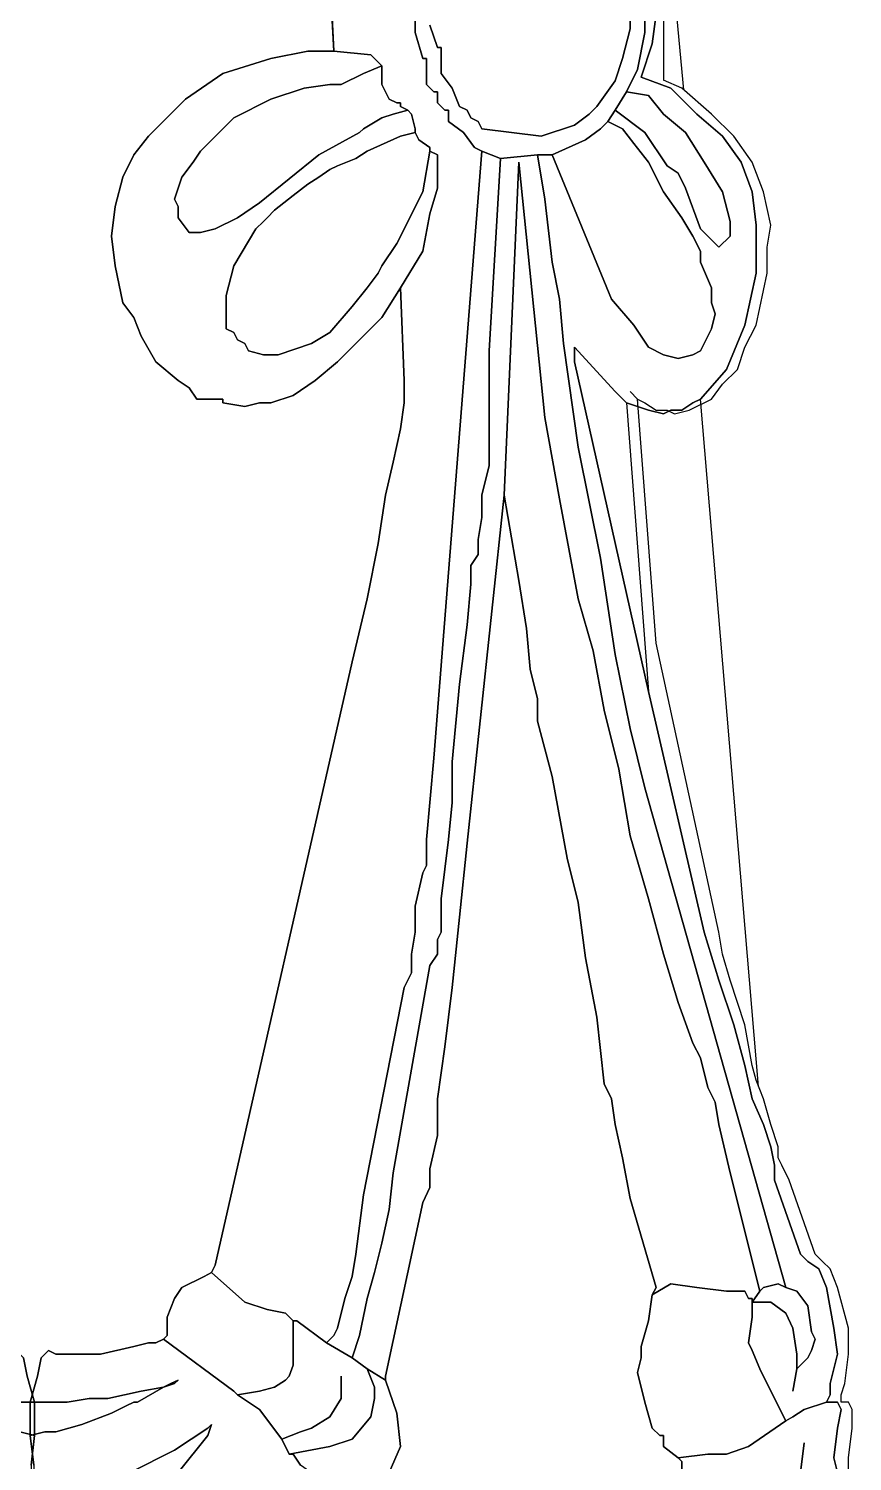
# Model space of a CAD drawing. Header units: millimetres. Extents: x 4238 to 14021, y -44 to 5418.
# Drawn here: x 12964 to 13030.4, y 1468.8 to 1584.3 of the extents above; entities that cross this region are included whole.
import ezdxf

# ---------------------------------------------------------------- set-up
doc = ezdxf.new("R2010")
doc.units = ezdxf.units.MM
doc.layers.add('cad-block.com', color=250, linetype='Continuous')

# ---------------------------------------------------------------- blocks, each defined once
blk = doc.blocks.new('Street light 3_side_cad-block.com')
at = {"color": 0}
for p, q in [((52.4, 459.63), (49.06, 495.31)), ((50.75, 470.81), (50.75, 460.41)), ((23.88, 468.72), (24.18, 462.75)), ((22.09, 462.75), (19.11, 462.16)), ((24.18, 462.75), (22.09, 462.75)), ((19.11, 462.16), (15.23, 460.96)), ((15.23, 460.96), (12.24, 458.87)), ((12.24, 458.87), (9.26, 455.89)), ((54.63, 457.68), (52.25, 459.77)), ((56.43, 455.89), (54.63, 457.68)), ((9.26, 455.89), (8.06, 454.39)), ((57.92, 453.8), (56.43, 455.89)), ((8.06, 454.39), (7.17, 452.6)), ((58.81, 451.41), (57.92, 453.8)), ((7.17, 452.6), (6.57, 450.21)), ((59.41, 448.72), (58.81, 451.41)), ((6.57, 450.21), (6.27, 447.83)), ((59.11, 446.93), (59.41, 448.72)), ((6.27, 447.83), (6.57, 445.44)), ((59.11, 444.84), (59.11, 446.93)), ((6.57, 445.44), (7.17, 442.45)), ((58.22, 440.66), (59.11, 444.84)), ((28.06, 441.26), (29.56, 443.65)), ((29.56, 443.65), (29.86, 436.18)), ((7.17, 442.45), (8.06, 441.26)), ((8.06, 441.26), (8.66, 439.77)), ((24.48, 437.68), (28.06, 441.26)), ((57.32, 438.87), (58.22, 440.66)), ((8.66, 439.77), (9.85, 437.68)), ((56.72, 437.08), (57.32, 438.87)), ((9.85, 437.68), (11.64, 436.18)), ((22.69, 436.18), (24.48, 437.68)), ((55.53, 435.88), (56.72, 437.08)), ((11.64, 436.18), (12.54, 435.59)), ((20.9, 434.99), (22.69, 436.18)), ((29.86, 436.18), (29.86, 435.88)), ((29.86, 435.88), (29.86, 434.39)), ((54.63, 434.69), (55.53, 435.88)), ((12.54, 435.59), (13.14, 434.69)), ((13.14, 434.69), (14.33, 434.69)), ((14.33, 434.69), (14.93, 434.69)), ((14.93, 434.69), (15.23, 434.69)), ((15.23, 434.69), (15.23, 434.39)), ((19.11, 434.39), (20.9, 434.99)), ((48.07, 435.29), (48.66, 434.69)), ((48.66, 434.69), (49.26, 434.39)), ((52.84, 433.79), (54.63, 434.69)), ((58.42, 379.25), (53.74, 434.69)), ((15.23, 434.39), (17.02, 434.09)), ((17.02, 434.09), (18.21, 434.39)), ((18.21, 434.39), (19.11, 434.39)), ((29.86, 434.39), (29.56, 432.3)), ((49.26, 434.39), (50.16, 433.79)), ((50.16, 433.79), (50.75, 433.79)), ((50.75, 433.79), (51.05, 433.79)), ((51.05, 433.79), (51.65, 433.5)), ((51.65, 433.5), (52.84, 433.79)), ((29.56, 432.3), (28.96, 429.61)), ((28.96, 429.61), (28.36, 426.93)), ((28.36, 426.93), (27.77, 423.05)), ((27.77, 423.05), (26.87, 418.57)), ((26.87, 418.57), (25.68, 413.49)), ((55.23, 391.7), (50.16, 414.99)), ((25.68, 413.49), (14.63, 364.83)), ((55.53, 389.91), (55.23, 391.7)), ((56.13, 387.82), (55.53, 389.91)), ((57.32, 384.23), (56.13, 387.82)), ((57.92, 380.95), (57.32, 384.23)), ((58.22, 379.76), (57.92, 380.95)), ((58.81, 378.26), (58.22, 379.76)), ((59.41, 376.17), (58.81, 378.26)), ((60.01, 374.38), (59.41, 376.17)), ((60.01, 373.79), (60.01, 374.38)), ((60.01, 373.49), (60.01, 373.79)), ((60.31, 372.89), (60.01, 373.49)), ((60.9, 371.7), (60.31, 372.89)), ((62.99, 365.72), (60.9, 371.7)), ((63.59, 365.13), (62.99, 365.72)), ((14.33, 364.23), (13.73, 363.93)), ((14.63, 364.83), (14.33, 364.23)), ((64.19, 364.53), (63.59, 365.13)), ((64.79, 363.04), (64.19, 364.53)), ((11.94, 363.04), (11.34, 362.14)), ((13.73, 363.93), (11.94, 363.04)), ((65.68, 359.75), (64.79, 363.04)), ((11.34, 362.14), (10.75, 360.65)), ((10.75, 360.65), (10.75, 359.16)), ((65.68, 357.66), (65.68, 359.75)), ((8.06, 358.26), (5.37, 357.66)), ((9.26, 358.56), (8.06, 358.26)), ((9.85, 358.56), (9.26, 358.56)), ((10.45, 358.86), (9.85, 358.56)), ((10.75, 359.16), (10.45, 358.86)), ((0.6, 357.37), (0.3, 355.87)), ((1.19, 357.96), (0.6, 357.37)), ((1.79, 357.66), (1.19, 357.96)), ((3.28, 357.66), (1.79, 357.66)), ((5.37, 357.66), (3.28, 357.66)), ((65.38, 355.28), (65.68, 357.66)), ((-0.52, 355.87), (0.07, 353.78)), ((0.3, 355.87), (-0.3, 353.78)), ((65.08, 354.38), (65.38, 355.28)), ((-0.3, 353.78), (-0.3, 351.1)), ((0.07, 353.78), (0.07, 351.1)), ((65.08, 353.78), (65.08, 354.38)), ((-0.3, 351.1), (0, 348.71)), ((0.07, 351.1), (-0.22, 348.71))]:
    blk.add_line(p, q, dxfattribs=at)
for points in [[(14.33, 364.23), (14.63, 364.83), (25.68, 413.49), (26.87, 418.57), (27.77, 423.05), (28.36, 426.93), (28.96, 429.61), (29.56, 432.3), (29.86, 434.39), (29.86, 435.88), (29.86, 436.18), (29.56, 443.65), (31.35, 446.63), (31.94, 449.62), (32.54, 451.71), (32.54, 453.2), (32.54, 454.39), (31.94, 454.69), (31.94, 454.99), (31.05, 455.59), (30.75, 456.19), (30.75, 456.48), (30.45, 457.68), (30.15, 457.98), (29.56, 458.28), (29.56, 458.57), (29.26, 458.57), (28.66, 458.87), (28.06, 460.07), (28.06, 461.56), (27.17, 462.46), (24.18, 462.75), (23.88, 468.72)], [(50.16, 465.74), (49.86, 463.35), (48.96, 460.66), (51.35, 459.77), (53.44, 457.68), (55.53, 455.89), (57.02, 453.8), (57.92, 451.41), (58.22, 448.72), (58.22, 444.84), (57.32, 440.66), (55.83, 437.08), (53.74, 434.69), (53.14, 434.39), (52.25, 433.79), (51.65, 433.79), (51.35, 433.79), (50.75, 433.5), (49.56, 433.79), (47.77, 434.39), (46.87, 435.29), (43.59, 438.87), (43.59, 437.68), (49.56, 411.1), (54.04, 391.7), (55.23, 387.82), (56.43, 384.23), (57.32, 380.95), (57.92, 378.26), (58.81, 376.17), (59.41, 374.38), (59.71, 372.89), (59.71, 371.7), (61.8, 365.72), (62.4, 365.13), (63.29, 364.53), (63.89, 363.04), (64.49, 359.75), (64.79, 357.66), (64.19, 355.28), (64.19, 354.38), (63.89, 353.78), (62.1, 353.19), (61.2, 352.59), (60.61, 352.29), (59.41, 354.68), (58.52, 356.47), (57.92, 357.96), (57.62, 358.56), (57.92, 360.65), (57.92, 361.84), (58.52, 361.84), (59.41, 361.84), (60.61, 360.95), (61.2, 359.75), (61.5, 357.66), (61.5, 356.47), (61.2, 354.68), (61.5, 356.47), (62.4, 357.37), (62.7, 357.96), (62.99, 358.86), (62.7, 359.46), (62.4, 361.55), (61.5, 362.74), (60.61, 363.04), (49.26, 403.34), (48.07, 408.12), (46.87, 414.09), (45.68, 421.85), (43.89, 430.81), (42.69, 439.17), (42.39, 442.75), (41.8, 445.74), (41.2, 450.81), (40.6, 454.39), (40.9, 454.39), (41.8, 454.39), (46.57, 442.75), (48.37, 440.66), (49.56, 438.87), (50.75, 438.27), (51.95, 437.97), (53.14, 438.27), (53.74, 438.57), (54.63, 440.36), (54.93, 441.56), (54.63, 442.45), (54.63, 443.65), (53.74, 445.74), (53.74, 446.63), (53.14, 447.83), (52.25, 449.32), (50.75, 451.41), (49.56, 453.8), (48.37, 455.29), (47.47, 456.48), (46.28, 457.08), (46.87, 457.98), (49.26, 456.19), (51.05, 453.5), (51.95, 452.9), (52.54, 451.71), (53.74, 448.42), (54.63, 447.53), (55.23, 446.93), (56.13, 447.83), (56.13, 449.02), (55.53, 451.41), (54.04, 453.8), (52.54, 456.19), (50.75, 457.68), (49.56, 459.17), (47.77, 459.47), (48.66, 461.26), (49.26, 464.25), (49.26, 468.13)], [(30.75, 466.93), (30.75, 464.25), (31.35, 462.16), (31.65, 462.16), (31.65, 461.86), (31.65, 461.26), (31.65, 460.07), (32.24, 459.47), (32.54, 459.47), (32.54, 459.17), (32.54, 458.57), (33.14, 457.98), (33.44, 457.98), (33.44, 457.68), (33.44, 457.08), (34.63, 456.19), (35.53, 454.99), (36.12, 454.69), (32.24, 405.73), (31.65, 399.16), (31.65, 397.97), (31.65, 397.37), (31.65, 397.07), (31.35, 396.48), (30.75, 393.79), (30.75, 391.7), (30.45, 389.91), (30.45, 388.41), (29.86, 387.22), (26.57, 370.5), (25.97, 365.72), (25.68, 363.93), (25.08, 362.14), (24.48, 359.75), (24.18, 359.16), (23.59, 358.56), (21.2, 360.35), (20.9, 360.35), (20.3, 360.95), (18.81, 361.25), (17.02, 361.84), (14.33, 364.23), (14.33, 364.23)], [(44.48, 481.26), (42.69, 483.06), (40.3, 483.95), (37.92, 484.25), (34.63, 483.65), (31.65, 482.76), (28.66, 480.97), (27.17, 479.77), (25.97, 477.98), (25.08, 476.19), (24.48, 474.1), (23.88, 468.72), (24.18, 462.75)], [(47.77, 434.39), (49.56, 433.79), (50.75, 433.5), (51.35, 433.79), (51.65, 433.79), (52.25, 433.79), (53.14, 434.39), (53.74, 434.69), (55.83, 437.08), (57.32, 440.66), (58.22, 444.84), (58.22, 448.72), (57.92, 451.41), (57.02, 453.8), (55.53, 455.89), (53.44, 457.68), (51.35, 459.77), (48.96, 460.66), (49.86, 463.35), (50.16, 465.74)], [(36.12, 454.69), (35.53, 454.99), (34.63, 456.19), (33.44, 457.08), (33.44, 457.68), (33.44, 457.98), (33.14, 457.98), (32.54, 458.57), (32.54, 459.17), (32.54, 459.47), (32.24, 459.47), (31.65, 460.07), (31.65, 461.26), (31.65, 461.86), (31.65, 462.16), (31.35, 462.16), (30.75, 464.25), (30.75, 466.93)], [(49.26, 468.13), (49.26, 464.25), (48.66, 461.26), (47.77, 459.47)], [(48.66, 461.26), (47.77, 459.47), (46.87, 457.98), (46.28, 457.08), (45.68, 456.48), (44.48, 455.59), (41.8, 454.39), (40.9, 454.39), (40.6, 454.39), (37.62, 454.1), (36.12, 454.69), (35.53, 454.99), (34.63, 456.19), (33.44, 457.08), (33.44, 457.68), (33.44, 457.98), (33.14, 457.98), (32.54, 458.57), (32.54, 459.17), (32.54, 459.47), (32.24, 459.47), (31.65, 460.07), (31.65, 461.26), (31.65, 461.86), (31.65, 462.16), (31.35, 462.16), (30.75, 464.25), (30.75, 466.93)], [(49.26, 468.13), (49.26, 464.25), (48.66, 461.26), (48.66, 461.26)], [(47.47, 462.16), (46.87, 460.37), (45.38, 458.28), (44.78, 457.68), (43.59, 456.78), (40.9, 455.89), (38.51, 456.19), (36.12, 456.48), (35.83, 457.08), (35.23, 457.38), (34.93, 457.98), (34.33, 458.28), (33.74, 459.77), (32.84, 460.96), (32.84, 462.16), (32.84, 462.75), (32.84, 463.05), (32.54, 463.05), (31.94, 464.84)], [(48.07, 467.83), (48.07, 464.55), (47.47, 462.16)], [(48.07, 467.83), (48.07, 464.55), (47.47, 462.16), (46.87, 460.37), (45.38, 458.28), (44.78, 457.68), (43.59, 456.78), (40.9, 455.89), (38.51, 456.19), (36.12, 456.48), (35.83, 457.08), (35.23, 457.38), (34.93, 457.98), (34.33, 458.28), (33.74, 459.77), (32.84, 460.96), (32.84, 462.16), (32.84, 462.75), (32.84, 463.05), (32.54, 463.05), (31.94, 464.84)], [(47.47, 462.16), (48.07, 464.55), (48.07, 467.83)], [(31.94, 464.84), (32.54, 463.05), (32.84, 463.05), (32.84, 462.75), (32.84, 462.16), (32.84, 460.96), (33.74, 459.77), (34.33, 458.28), (34.93, 457.98), (35.23, 457.38), (35.83, 457.08), (36.12, 456.48), (38.51, 456.19), (40.9, 455.89), (43.59, 456.78), (44.78, 457.68), (45.38, 458.28), (46.87, 460.37), (47.47, 462.16), (47.47, 462.16)], [(7.17, 452.6), (8.06, 454.39), (9.26, 455.89), (12.24, 458.87), (15.23, 460.96), (19.11, 462.16), (22.09, 462.75), (24.18, 462.75), (27.17, 462.46), (28.06, 461.56), (26.57, 460.96), (24.78, 460.07), (23.88, 460.07), (21.79, 459.77), (19.11, 458.87), (16.12, 457.38), (13.43, 454.69), (12.84, 453.8), (11.94, 452.6), (11.34, 450.81), (11.64, 450.21), (11.64, 449.32), (12.54, 448.12), (13.43, 448.12), (14.63, 448.42), (16.42, 449.32), (18.21, 450.51), (22.99, 454.39), (26.27, 456.19), (26.57, 456.48), (28.06, 457.38), (28.96, 457.68), (30.15, 457.98), (30.45, 457.68), (30.75, 456.48), (30.75, 456.19), (29.56, 455.89), (26.87, 454.69), (25.97, 454.1), (24.48, 453.5), (23.88, 453.2), (22.99, 452.6), (22.09, 452.01), (20.9, 451.11), (19.41, 449.92), (18.81, 449.32), (18.51, 449.02), (17.91, 448.42), (16.12, 445.44), (15.52, 443.05), (15.52, 441.86), (15.52, 440.36), (16.12, 440.06), (16.42, 439.47), (17.02, 439.17), (17.32, 438.57), (18.51, 438.27), (19.7, 438.27), (22.39, 439.17), (23.88, 440.06), (25.68, 442.15), (26.87, 443.65), (27.77, 444.84), (28.06, 445.44), (29.26, 447.23), (31.35, 451.41), (31.94, 454.69), (32.54, 454.39), (32.54, 453.2), (32.54, 451.71), (31.94, 449.62), (31.35, 446.63), (29.56, 443.65), (28.06, 441.26), (24.48, 437.68), (22.69, 436.18), (20.9, 434.99), (19.11, 434.39), (18.21, 434.39), (17.02, 434.09), (15.23, 434.39), (15.23, 434.69), (14.93, 434.69), (14.33, 434.69), (13.14, 434.69), (12.54, 435.59), (11.64, 436.18), (9.85, 437.68), (8.66, 439.77), (8.06, 441.26), (7.17, 442.45), (6.57, 445.44), (6.27, 447.83), (6.57, 450.21), (7.17, 452.6), (7.17, 452.6)], [(29.56, 443.65), (28.06, 441.26), (24.48, 437.68), (22.69, 436.18), (20.9, 434.99), (19.11, 434.39), (18.21, 434.39), (17.02, 434.09), (15.23, 434.39), (15.23, 434.69), (14.93, 434.69), (14.33, 434.69), (13.14, 434.69), (12.54, 435.59), (11.64, 436.18), (9.85, 437.68), (8.66, 439.77), (8.06, 441.26), (7.17, 442.45), (6.57, 445.44), (6.27, 447.83), (6.57, 450.21), (7.17, 452.6), (8.06, 454.39), (9.26, 455.89), (12.24, 458.87), (15.23, 460.96), (19.11, 462.16), (22.09, 462.75), (24.18, 462.75)], [(24.18, 462.75), (27.17, 462.46), (28.06, 461.56)], [(30.15, 457.98), (28.96, 457.68), (28.06, 457.38), (26.57, 456.48), (26.27, 456.19), (22.99, 454.39), (18.21, 450.51), (16.42, 449.32), (14.63, 448.42), (13.43, 448.12), (12.54, 448.12), (11.64, 449.32), (11.64, 450.21), (11.34, 450.81), (11.94, 452.6), (12.84, 453.8), (13.43, 454.69), (16.12, 457.38), (19.11, 458.87), (21.79, 459.77), (23.88, 460.07), (24.78, 460.07), (26.57, 460.96), (28.06, 461.56)], [(12.54, 448.12), (11.64, 449.32), (11.64, 450.21), (11.34, 450.81), (11.94, 452.6), (12.84, 453.8), (13.43, 454.69), (16.12, 457.38), (19.11, 458.87), (21.79, 459.77), (23.88, 460.07), (24.78, 460.07), (26.57, 460.96), (28.06, 461.56), (28.06, 460.07), (28.66, 458.87), (29.26, 458.57), (29.56, 458.57), (29.56, 458.28), (30.15, 457.98), (28.96, 457.68), (28.06, 457.38), (26.57, 456.48), (26.27, 456.19), (22.99, 454.39), (18.21, 450.51), (16.42, 449.32), (14.63, 448.42), (13.43, 448.12), (12.54, 448.12), (12.54, 448.12)], [(28.06, 461.56), (28.06, 460.07), (28.66, 458.87), (29.26, 458.57), (29.56, 458.57), (29.56, 458.28), (30.15, 457.98)], [(48.66, 434.69), (49.26, 434.39), (50.16, 433.79), (50.75, 433.79), (51.05, 433.79), (51.65, 433.5), (52.84, 433.79), (54.63, 434.69), (55.53, 435.88), (56.72, 437.08), (57.32, 438.87), (58.22, 440.66), (59.11, 444.84), (59.11, 446.93), (59.41, 448.72), (58.81, 451.41), (57.92, 453.8), (56.43, 455.89), (54.63, 457.68), (52.25, 459.77), (50.75, 460.41)], [(47.77, 459.47), (46.87, 457.98)], [(47.77, 459.47), (49.56, 459.17), (50.75, 457.68), (52.54, 456.19), (54.04, 453.8), (55.53, 451.41), (56.13, 449.02), (56.13, 447.83), (55.23, 446.93), (54.63, 447.53), (53.74, 448.42), (52.54, 451.71), (51.95, 452.9), (51.05, 453.5), (49.26, 456.19), (46.87, 457.98)], [(46.87, 457.98), (47.77, 459.47), (49.56, 459.17), (50.75, 457.68), (52.54, 456.19), (54.04, 453.8), (55.53, 451.41), (56.13, 449.02), (56.13, 447.83), (55.23, 446.93), (54.63, 447.53), (53.74, 448.42), (52.54, 451.71), (51.95, 452.9), (51.05, 453.5), (49.26, 456.19), (46.87, 457.98), (46.87, 457.98)], [(30.15, 457.98), (30.45, 457.68), (30.75, 456.48), (30.75, 456.19)], [(46.87, 457.98), (46.28, 457.08)], [(46.28, 457.08), (45.68, 456.48), (44.48, 455.59), (41.8, 454.39)], [(46.28, 457.08), (47.47, 456.48), (48.37, 455.29), (49.56, 453.8), (50.75, 451.41), (52.25, 449.32), (53.14, 447.83), (53.74, 446.63), (53.74, 445.74), (54.63, 443.65), (54.63, 442.45), (54.93, 441.56), (54.63, 440.36), (53.74, 438.57), (53.14, 438.27), (51.95, 437.97), (50.75, 438.27), (49.56, 438.87), (48.37, 440.66), (46.57, 442.75), (41.8, 454.39)], [(41.8, 454.39), (44.48, 455.59), (45.68, 456.48), (46.28, 457.08), (47.47, 456.48), (48.37, 455.29), (49.56, 453.8), (50.75, 451.41), (52.25, 449.32), (53.14, 447.83), (53.74, 446.63), (53.74, 445.74), (54.63, 443.65), (54.63, 442.45), (54.93, 441.56), (54.63, 440.36), (53.74, 438.57), (53.14, 438.27), (51.95, 437.97), (50.75, 438.27), (49.56, 438.87), (48.37, 440.66), (46.57, 442.75), (41.8, 454.39), (41.8, 454.39)], [(31.94, 454.69), (31.35, 451.41), (29.26, 447.23), (28.06, 445.44), (27.77, 444.84), (26.87, 443.65), (25.68, 442.15), (23.88, 440.06), (22.39, 439.17), (19.7, 438.27), (18.51, 438.27), (17.32, 438.57), (17.02, 439.17), (16.42, 439.47), (16.12, 440.06), (15.52, 440.36), (15.52, 441.86), (15.52, 443.05), (16.12, 445.44), (17.91, 448.42), (18.51, 449.02), (18.81, 449.32), (19.41, 449.92), (20.9, 451.11), (22.09, 452.01), (22.99, 452.6), (23.88, 453.2), (24.48, 453.5), (25.97, 454.1), (26.87, 454.69), (29.56, 455.89), (30.75, 456.19)], [(30.75, 456.19), (31.05, 455.59), (31.94, 454.99), (31.94, 454.69), (31.35, 451.41), (29.26, 447.23), (28.06, 445.44), (27.77, 444.84), (26.87, 443.65), (25.68, 442.15), (23.88, 440.06), (22.39, 439.17), (19.7, 438.27), (18.51, 438.27), (17.32, 438.57), (17.02, 439.17), (16.42, 439.47), (16.12, 440.06), (15.52, 440.36), (15.52, 441.86), (15.52, 443.05), (16.12, 445.44), (17.91, 448.42), (18.51, 449.02), (18.81, 449.32), (19.41, 449.92), (20.9, 451.11), (22.09, 452.01), (22.99, 452.6), (23.88, 453.2), (24.48, 453.5), (25.97, 454.1), (26.87, 454.69), (29.56, 455.89), (30.75, 456.19), (30.75, 456.19)], [(30.75, 456.19), (31.05, 455.59), (31.94, 454.99), (31.94, 454.69)], [(23.59, 358.56), (24.18, 359.16), (24.48, 359.75), (25.08, 362.14), (25.68, 363.93), (25.97, 365.72), (26.57, 370.5), (29.86, 387.22), (30.45, 388.41), (30.45, 389.91), (30.75, 391.7), (30.75, 393.79), (31.35, 396.48), (31.65, 397.07), (31.65, 397.37), (31.65, 397.97), (31.65, 399.16), (32.24, 405.73), (36.12, 454.69)], [(36.12, 454.69), (37.62, 454.1), (36.72, 438.57), (36.72, 432), (36.72, 429.32), (36.12, 426.93), (36.12, 425.14), (35.83, 423.35), (35.83, 422.15), (35.23, 421.26), (35.23, 419.76), (34.93, 416.48), (34.33, 411.7), (33.74, 405.43), (33.74, 402.15), (33.44, 399.16), (32.84, 394.39), (32.84, 392.59), (32.84, 392), (32.84, 391.7), (32.54, 391.1), (32.54, 389.91), (31.94, 389.01), (28.96, 372.29), (28.66, 369.31), (28.06, 366.62), (27.47, 364.23), (26.87, 362.14), (26.27, 359.16), (25.68, 357.37), (23.59, 358.56), (24.18, 359.16), (24.48, 359.75), (25.08, 362.14), (25.68, 363.93), (25.97, 365.72), (26.57, 370.5), (29.86, 387.22), (30.45, 388.41), (30.45, 389.91), (30.75, 391.7), (30.75, 393.79), (31.35, 396.48), (31.65, 397.07), (31.65, 397.37), (31.65, 397.97), (31.65, 399.16), (32.24, 405.73), (36.12, 454.69), (36.12, 454.69)], [(37.62, 454.1), (40.6, 454.39), (41.2, 450.81), (41.8, 445.74), (42.39, 442.75), (42.69, 439.17), (43.89, 430.81), (45.68, 421.85), (46.87, 414.09), (48.07, 408.12), (49.26, 403.34), (60.61, 363.04), (60.01, 363.34), (58.81, 363.04), (58.52, 362.74), (56.13, 372.29), (55.23, 376.17), (54.93, 377.97), (54.34, 379.16), (53.74, 381.55), (53.14, 382.74), (51.95, 386.03), (50.75, 389.91), (49.56, 394.39), (48.07, 399.46), (47.17, 404.83), (45.98, 409.61), (45.08, 414.39), (43.89, 418.57), (42.39, 426.63), (41.2, 433.2), (39.11, 453.8), (37.92, 426.93), (34.93, 398.86), (34.33, 392.89), (33.74, 387.22), (33.14, 382.44), (32.54, 378.26), (32.54, 375.28), (31.94, 372.59), (31.94, 371.1), (31.35, 369.9), (28.36, 355.87), (28.36, 355.57), (26.87, 356.47), (25.68, 357.37), (26.27, 359.16), (26.87, 362.14), (27.47, 364.23), (28.06, 366.62), (28.66, 369.31), (28.96, 372.29), (31.94, 389.01), (32.54, 389.91), (32.54, 391.1), (32.84, 391.7), (32.84, 392), (32.84, 392.59), (32.84, 394.39), (33.44, 399.16), (33.74, 402.15), (33.74, 405.43), (34.33, 411.7), (34.93, 416.48), (35.23, 419.76), (35.23, 421.26), (35.83, 422.15), (35.83, 423.35), (36.12, 425.14), (36.12, 426.93), (36.72, 429.32), (36.72, 432), (36.72, 438.57), (37.62, 454.1), (37.62, 454.1)], [(31.94, 454.69), (32.54, 454.39), (32.54, 453.2), (32.54, 451.71), (31.94, 449.62), (31.35, 446.63), (29.56, 443.65)], [(37.62, 454.1), (36.12, 454.69)], [(40.6, 454.39), (37.62, 454.1)], [(40.6, 454.39), (41.2, 450.81), (41.8, 445.74), (42.39, 442.75), (42.69, 439.17), (43.89, 430.81), (45.68, 421.85), (46.87, 414.09), (48.07, 408.12), (49.26, 403.34), (60.61, 363.04)], [(41.8, 454.39), (40.9, 454.39), (40.6, 454.39)], [(37.62, 454.1), (36.72, 438.57), (36.72, 432), (36.72, 429.32), (36.12, 426.93), (36.12, 425.14), (35.83, 423.35), (35.83, 422.15), (35.23, 421.26), (35.23, 419.76), (34.93, 416.48), (34.33, 411.7), (33.74, 405.43), (33.74, 402.15), (33.44, 399.16), (32.84, 394.39), (32.84, 392.59), (32.84, 392), (32.84, 391.7), (32.54, 391.1), (32.54, 389.91), (31.94, 389.01), (28.96, 372.29), (28.66, 369.31), (28.06, 366.62), (27.47, 364.23), (26.87, 362.14), (26.27, 359.16), (25.68, 357.37)], [(58.52, 362.74), (56.13, 372.29), (55.23, 376.17), (54.93, 377.97), (54.34, 379.16), (53.74, 381.55), (53.14, 382.74), (51.95, 386.03), (50.75, 389.91), (49.56, 394.39), (48.07, 399.46), (47.17, 404.83), (45.98, 409.61), (45.08, 414.39), (43.89, 418.57), (42.39, 426.63), (41.2, 433.2), (39.11, 453.8), (37.92, 426.93)], [(39.11, 420.06), (37.92, 426.93), (39.11, 453.8), (41.2, 433.2), (42.39, 426.63), (43.89, 418.57), (45.08, 414.39), (45.98, 409.61), (47.17, 404.83), (48.07, 399.46), (49.56, 394.39), (50.75, 389.91), (51.95, 386.03), (53.14, 382.74), (53.74, 381.55), (54.34, 379.16), (54.93, 377.97), (55.23, 376.17), (56.13, 372.29), (58.52, 362.74), (57.92, 361.84), (57.92, 362.14), (57.62, 362.14), (57.32, 362.74), (55.83, 362.74), (53.44, 363.04), (51.35, 363.34), (49.86, 362.44), (50.16, 363.04), (48.07, 370.2), (47.47, 373.49), (46.87, 376.17), (46.57, 378.26), (45.98, 379.46), (45.38, 384.83), (44.48, 389.61), (43.89, 394.09), (42.99, 397.67), (41.8, 404.24), (40.6, 408.72), (40.6, 410.51), (40.01, 412.9), (39.71, 416.18), (39.11, 420.06), (39.11, 420.06)], [(29.56, 443.65), (29.86, 436.18), (29.86, 435.88), (29.86, 434.39), (29.56, 432.3), (28.96, 429.61), (28.36, 426.93), (27.77, 423.05), (26.87, 418.57), (25.68, 413.49), (14.63, 364.83), (14.33, 364.23)], [(49.56, 411.1), (43.59, 437.68), (43.59, 438.87), (46.87, 435.29), (47.77, 434.39)], [(43.59, 437.68), (43.59, 438.87), (46.87, 435.29), (47.77, 434.39), (49.56, 411.1), (43.59, 437.68), (43.59, 437.68)], [(50.16, 414.99), (48.66, 434.69)], [(47.77, 434.39), (49.56, 411.1)], [(37.92, 426.93), (39.11, 420.06), (39.71, 416.18), (40.01, 412.9), (40.6, 410.51), (40.6, 408.72), (41.8, 404.24), (42.99, 397.67), (43.89, 394.09), (44.48, 389.61), (45.38, 384.83), (45.98, 379.46), (46.57, 378.26), (46.87, 376.17), (47.47, 373.49), (48.07, 370.2), (50.16, 363.04), (49.86, 362.44), (49.56, 360.35), (48.96, 358.26), (48.96, 357.37), (48.66, 356.17), (49.26, 353.78), (49.86, 351.69), (50.46, 351.1), (50.75, 351.1), (50.75, 350.8), (50.75, 350.2), (51.95, 349.3), (52.25, 349.01), (52.25, 348.11)], [(28.66, 348.11), (29.56, 350.2), (29.26, 352.89), (28.36, 355.57), (28.36, 355.87), (31.35, 369.9), (31.94, 371.1), (31.94, 372.59), (32.54, 375.28), (32.54, 378.26), (33.14, 382.44), (33.74, 387.22), (34.33, 392.89), (34.93, 398.86), (37.92, 426.93), (37.92, 426.93)], [(37.92, 426.93), (34.93, 398.86), (34.33, 392.89), (33.74, 387.22), (33.14, 382.44), (32.54, 378.26), (32.54, 375.28), (31.94, 372.59), (31.94, 371.1), (31.35, 369.9), (28.36, 355.87), (28.36, 355.57)], [(49.86, 362.44), (50.16, 363.04), (48.07, 370.2), (47.47, 373.49), (46.87, 376.17), (46.57, 378.26), (45.98, 379.46), (45.38, 384.83), (44.48, 389.61), (43.89, 394.09), (42.99, 397.67), (41.8, 404.24), (40.6, 408.72), (40.6, 410.51), (40.01, 412.9), (39.71, 416.18), (39.11, 420.06), (37.92, 426.93)], [(65.08, 353.78), (65.08, 354.38), (65.38, 355.28), (65.68, 357.66), (65.68, 359.75), (64.79, 363.04), (64.19, 364.53), (63.59, 365.13), (62.99, 365.72), (60.9, 371.7), (60.31, 372.89), (60.01, 373.49), (60.01, 373.79), (60.01, 374.38), (59.41, 376.17), (58.81, 378.26), (58.22, 379.76), (57.92, 380.95), (57.32, 384.23), (56.13, 387.82), (55.53, 389.91), (55.23, 391.7), (50.16, 414.99)], [(63.89, 353.78), (64.19, 354.38), (64.19, 355.28), (64.79, 357.66), (64.49, 359.75), (63.89, 363.04), (63.29, 364.53), (62.4, 365.13), (61.8, 365.72), (59.71, 371.7), (59.71, 372.89), (59.41, 374.38), (58.81, 376.17), (57.92, 378.26), (57.32, 380.95), (56.43, 384.23), (55.23, 387.82), (54.04, 391.7), (49.56, 411.1)], [(10.75, 360.65), (11.34, 362.14), (11.94, 363.04), (13.73, 363.93), (14.33, 364.23), (17.02, 361.84), (18.81, 361.25), (20.3, 360.95), (20.9, 360.35), (20.9, 358.26), (20.9, 356.77), (20.6, 355.87), (20.3, 355.57), (19.41, 354.98), (18.21, 354.68), (16.42, 354.38), (16.12, 354.68), (10.45, 358.86), (10.75, 359.16), (10.75, 360.65), (10.75, 360.65)], [(14.33, 364.23), (13.73, 363.93), (11.94, 363.04), (11.34, 362.14), (10.75, 360.65), (10.75, 359.16), (10.45, 358.86)], [(14.33, 364.23), (17.02, 361.84), (18.81, 361.25), (20.3, 360.95), (20.9, 360.35)], [(57.62, 362.14), (57.92, 362.14), (57.92, 361.84), (57.92, 360.65), (57.62, 358.56), (57.92, 357.96), (58.52, 356.47), (59.41, 354.68), (60.61, 352.29), (57.62, 350.2), (55.83, 349.6), (54.34, 349.6), (51.95, 349.3), (50.75, 350.2), (50.75, 350.8), (50.75, 351.1), (50.46, 351.1), (49.86, 351.69), (49.26, 353.78), (48.66, 356.17), (48.96, 357.37), (48.96, 358.26), (49.56, 360.35), (49.86, 362.44), (51.35, 363.34), (53.44, 363.04), (55.83, 362.74), (57.32, 362.74), (57.62, 362.14), (57.62, 362.14)], [(57.92, 361.84), (57.92, 362.14), (57.62, 362.14), (57.32, 362.74), (55.83, 362.74), (53.44, 363.04), (51.35, 363.34), (49.86, 362.44)], [(57.92, 361.84), (58.52, 362.74), (58.81, 363.04), (60.01, 363.34), (60.61, 363.04), (61.5, 362.74), (62.4, 361.55), (62.7, 359.46), (62.99, 358.86), (62.7, 357.96), (62.4, 357.37), (61.5, 356.47), (61.5, 357.66), (61.2, 359.75), (60.61, 360.95), (59.41, 361.84), (58.52, 361.84), (57.92, 361.84), (57.92, 361.84)], [(60.61, 363.04), (60.01, 363.34), (58.81, 363.04), (58.52, 362.74)], [(61.5, 356.47), (62.4, 357.37), (62.7, 357.96), (62.99, 358.86), (62.7, 359.46), (62.4, 361.55), (61.5, 362.74), (60.61, 363.04)], [(51.95, 349.3), (50.75, 350.2), (50.75, 350.8), (50.75, 351.1), (50.46, 351.1), (49.86, 351.69), (49.26, 353.78), (48.66, 356.17), (48.96, 357.37), (48.96, 358.26), (49.56, 360.35), (49.86, 362.44)], [(57.92, 361.84), (57.92, 360.65), (57.62, 358.56), (57.92, 357.96), (58.52, 356.47), (59.41, 354.68), (60.61, 352.29)], [(58.52, 362.74), (57.92, 361.84)], [(61.5, 356.47), (61.5, 357.66), (61.2, 359.75), (60.61, 360.95), (59.41, 361.84), (58.52, 361.84), (57.92, 361.84)], [(20.9, 360.35), (21.2, 360.35), (23.59, 358.56), (25.68, 357.37), (26.87, 356.47), (27.47, 354.98), (27.47, 354.08), (27.17, 352.59), (25.68, 350.8), (23.88, 350.2), (20.6, 349.6), (20, 350.8), (21.5, 351.39), (22.39, 351.69), (23.88, 352.59), (24.78, 354.08), (24.78, 355.87), (24.78, 354.08), (23.88, 352.59), (22.39, 351.69), (21.5, 351.39), (20, 350.8), (18.21, 353.19), (16.42, 354.38), (18.21, 354.68), (19.41, 354.98), (20.3, 355.57), (20.6, 355.87), (20.9, 356.77), (20.9, 358.26), (20.9, 360.35), (20.9, 360.35)], [(20.9, 360.35), (20.9, 358.26), (20.9, 356.77), (20.6, 355.87), (20.3, 355.57), (19.41, 354.98), (18.21, 354.68), (16.42, 354.38)], [(20.9, 360.35), (21.2, 360.35), (23.59, 358.56)], [(-0.22, 348.71), (0.07, 351.1), (-1.12, 351.39), (-2.02, 351.39), (-4.11, 351.99), (-6.49, 352.89), (-7.69, 353.48), (-8.29, 353.78), (-8.58, 353.78), (-10.67, 354.98), (-11.57, 355.28), (-11.87, 355.57), (-11.27, 355.28), (-10.67, 354.98), (-8.88, 354.68), (-6.2, 354.08), (-4.7, 354.08), (-2.91, 353.78), (0.07, 353.78), (-0.52, 355.87), (-0.82, 357.37), (-1.42, 357.96), (-2.02, 357.66), (-2.02, 357.66)], [(-10.67, 358.86), (-10.08, 358.56), (-9.48, 358.56), (-8.29, 358.26), (-5.6, 357.66), (-3.51, 357.66), (-2.02, 357.66), (-1.42, 357.96), (-0.82, 357.37), (-0.52, 355.87), (0.07, 353.78)], [(10.45, 358.86), (9.85, 358.56), (9.26, 358.56), (8.06, 358.26), (5.37, 357.66), (3.28, 357.66), (1.79, 357.66), (1.19, 357.96), (0.6, 357.37), (0.3, 355.87), (-0.3, 353.78)], [(1.79, 357.66), (3.28, 357.66), (5.37, 357.66), (8.06, 358.26), (9.26, 358.56), (9.85, 358.56), (10.45, 358.86), (16.12, 354.68), (16.42, 354.38), (18.21, 353.19), (20, 350.8), (20.6, 349.6), (20.9, 349.6), (21.5, 348.71)], [(11.64, 348.11), (14.03, 351.1), (14.33, 351.99), (14.03, 351.69), (11.34, 349.9), (7.76, 348.11)], [(0, 348.71), (-0.3, 351.1), (0.9, 351.39), (1.79, 351.39), (3.88, 351.99), (6.27, 352.89), (7.46, 353.48), (8.06, 353.78), (8.36, 353.78), (10.45, 354.98), (11.34, 355.28), (11.64, 355.57), (11.05, 355.28), (10.45, 354.98), (8.66, 354.68), (5.97, 354.08), (4.48, 354.08), (2.69, 353.78), (-0.3, 353.78), (0.3, 355.87), (0.6, 357.37), (1.19, 357.96), (1.79, 357.66), (1.79, 357.66)], [(10.45, 358.86), (16.12, 354.68), (16.42, 354.38)], [(23.59, 358.56), (25.68, 357.37)], [(25.68, 357.37), (26.87, 356.47)], [(26.87, 356.47), (27.47, 354.98), (27.47, 354.08), (27.17, 352.59), (25.68, 350.8), (23.88, 350.2), (20.6, 349.6)], [(27.47, 354.08), (27.47, 354.98), (26.87, 356.47), (28.36, 355.57), (29.26, 352.89), (29.56, 350.2), (28.66, 348.11), (27.47, 347.21), (25.97, 346.32), (24.78, 345.72), (23.59, 347.21), (21.5, 348.71), (20.9, 349.6), (20.6, 349.6), (23.88, 350.2), (25.68, 350.8), (27.17, 352.59), (27.47, 354.08), (27.47, 354.08)], [(26.87, 356.47), (28.36, 355.57)], [(61.2, 354.68), (61.5, 356.47)], [(0.07, 353.78), (-2.91, 353.78), (-4.7, 354.08), (-6.2, 354.08), (-8.88, 354.68), (-10.67, 354.98)], [(-10.67, 354.98), (-8.58, 353.78), (-8.29, 353.78), (-7.69, 353.48), (-6.49, 352.89), (-4.11, 351.99), (-2.02, 351.39), (-1.12, 351.39), (0.07, 351.1)], [(-10.67, 354.98), (-8.58, 353.78), (-8.29, 353.78), (-7.69, 353.48), (-6.49, 352.89), (-4.11, 351.99), (-2.02, 351.39), (-1.12, 351.39), (0.07, 351.1), (0.07, 353.78), (-2.91, 353.78), (-4.7, 354.08), (-6.2, 354.08), (-8.88, 354.68), (-10.67, 354.98), (-10.67, 354.98)], [(-0.3, 353.78), (2.69, 353.78), (4.48, 354.08), (5.97, 354.08), (8.66, 354.68), (10.45, 354.98)], [(10.45, 354.98), (8.36, 353.78), (8.06, 353.78), (7.46, 353.48), (6.27, 352.89), (3.88, 351.99), (1.79, 351.39), (0.9, 351.39), (-0.3, 351.1)], [(10.45, 354.98), (8.36, 353.78), (8.06, 353.78), (7.46, 353.48), (6.27, 352.89), (3.88, 351.99), (1.79, 351.39), (0.9, 351.39), (-0.3, 351.1), (-0.3, 353.78), (2.69, 353.78), (4.48, 354.08), (5.97, 354.08), (8.66, 354.68), (10.45, 354.98), (10.45, 354.98)], [(10.45, 354.98), (11.34, 355.28), (11.64, 355.57), (11.05, 355.28), (10.45, 354.98)], [(11.05, 355.28), (11.64, 355.57), (11.34, 355.28), (10.45, 354.98), (11.05, 355.28), (11.05, 355.28)], [(24.78, 355.87), (24.78, 354.08), (23.88, 352.59), (22.39, 351.69), (21.5, 351.39), (20, 350.8)], [(28.36, 355.57), (29.26, 352.89), (29.56, 350.2), (28.66, 348.11), (27.47, 347.21), (25.97, 346.32), (24.78, 345.72)], [(-0.3, 353.78), (-0.3, 351.1)], [(0.07, 353.78), (0.07, 351.1)], [(16.42, 354.38), (18.21, 353.19), (20, 350.8)], [(61.2, 352.59), (62.1, 353.19), (63.89, 353.78), (64.79, 353.78), (65.08, 353.19), (64.79, 351.69), (64.49, 349.3), (64.79, 348.11)], [(61.8, 348.11), (62.1, 350.5), (61.8, 348.11)], [(52.25, 348.11), (52.25, 349.01), (51.95, 349.3), (54.34, 349.6), (55.83, 349.6), (57.62, 350.2), (60.61, 352.29), (61.2, 352.59), (61.2, 352.59)], [(63.89, 353.78), (62.1, 353.19), (61.2, 352.59), (60.61, 352.29)], [(64.79, 348.11), (64.49, 349.3), (64.79, 351.69), (65.08, 353.19), (64.79, 353.78), (63.89, 353.78)], [(65.68, 348.11), (65.68, 349.3), (65.98, 351.69), (65.98, 352.89), (65.98, 353.19), (65.68, 353.78), (65.08, 353.78)], [(0, 345.42), (2.09, 346.02), (3.88, 346.32), (5.08, 346.92), (5.67, 347.21), (5.97, 347.21), (7.76, 348.11), (11.34, 349.9), (14.03, 351.69), (14.33, 351.99), (14.03, 351.1), (11.64, 348.11), (9.26, 346.02), (6.87, 344.53), (4.48, 343.63), (1.79, 342.74), (0, 342.44)], [(14.03, 351.69), (14.33, 351.99), (14.03, 351.1), (11.64, 348.11), (9.26, 346.02), (6.87, 344.53), (4.48, 343.63), (1.79, 342.74), (0, 342.44), (0, 344.53), (0, 345.42), (2.09, 346.02), (3.88, 346.32), (5.08, 346.92), (5.67, 347.21), (5.97, 347.21), (7.76, 348.11), (11.34, 349.9), (14.03, 351.69), (14.03, 351.69)], [(60.61, 352.29), (57.62, 350.2), (55.83, 349.6), (54.34, 349.6), (51.95, 349.3)], [(-0.3, 351.1), (0, 348.71), (0, 345.42)], [(0.07, 351.1), (-0.22, 348.71), (-0.22, 345.42)], [(20, 350.8), (20.6, 349.6)], [(62.1, 350.5), (61.8, 348.11), (61.2, 346.02), (61.2, 345.72), (60.31, 345.42), (57.02, 344.83), (55.23, 345.12), (54.34, 345.12), (53.44, 344.23)], [(20.6, 349.6), (20.9, 349.6), (21.5, 348.71)], [(53.44, 344.23), (53.44, 344.83), (52.54, 346.62), (52.25, 348.11), (52.25, 349.01), (51.95, 349.3)]]:
    blk.add_lwpolyline(points, dxfattribs=at)

msp = doc.modelspace()

# ---------------------------------------------------------------- block references
at = {"layer": 'cad-block.com'}
msp.add_blockref('Street light 3_side_cad-block.com', (12964.44, 1119.78), dxfattribs=at)

doc.saveas('drawing.dxf')
